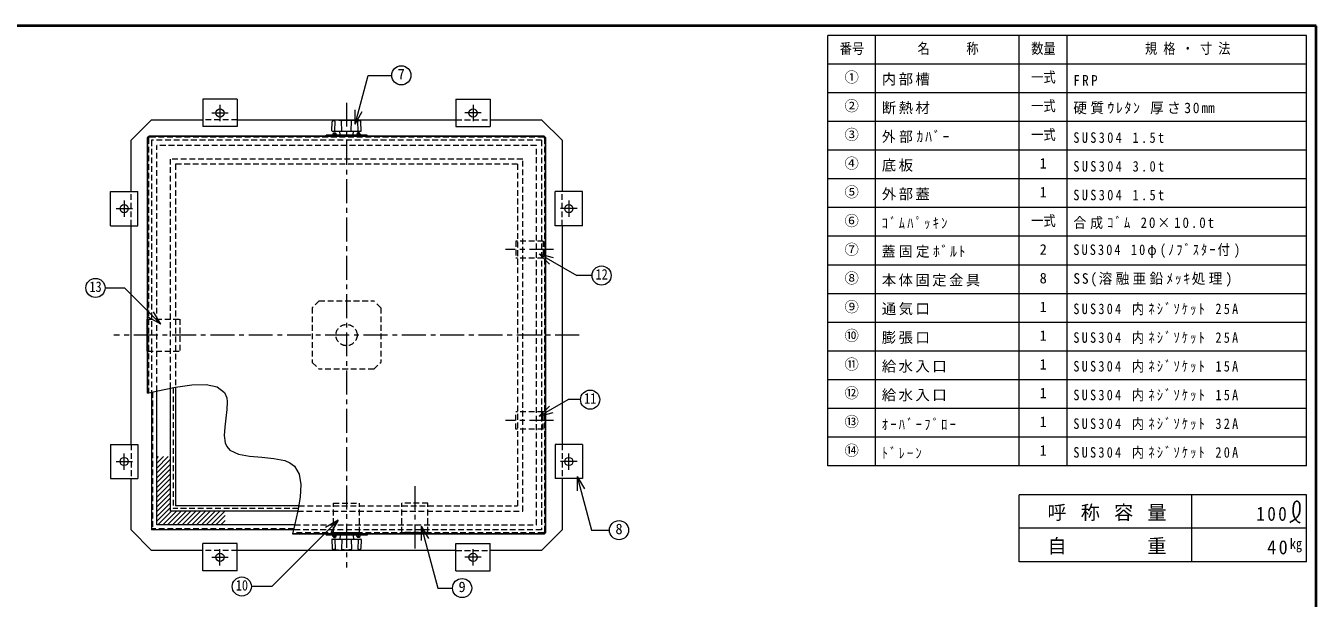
# Model space of a CAD drawing. Units: millimetres at full size, sheet at 1:7; details may follow other scales. Extents: x -1486 to 1349, y -951 to 1016.
# Drawn here: x -537 to 1349, y 179 to 1016 of the extents above; entities that cross this region are included whole.
import ezdxf
from ezdxf.enums import TextEntityAlignment as Align

# ---------------------------------------------------------------- set-up
doc = ezdxf.new("R2010")
doc.units = ezdxf.units.MM
doc.header["$LTSCALE"] = 7
doc.linetypes.add('CHAIN1', pattern=[8, 5, -1, 1, -1])
doc.linetypes.add('DASHED1', pattern=[1.8, 1.2, -0.6])
doc.layers.add('0-0', color=7, linetype='Continuous', lineweight=18)
doc.styles.add('ＭＳ ゴシック', font='')
doc.styles.get('ＭＳ ゴシック').set_extended_font_data('MS Gothic')

msp = doc.modelspace()

# ---------------------------------------------------------------- linework, layer by layer
at = {"layer": '0-0', "color": 1, "lineweight": 40}
for p, q in [((1349.039, 1016.339), (-1485.961, 1016.339)), ((1349.039, -950.661), (1349.039, 1016.339))]:
    msp.add_line(p, q, dxfattribs=at)
at = {"layer": '0-0', "color": 3}
for p, q in [((1335.039, 1002.339), (635.039, 1002.339)), ((705.039, 372.339), (705.039, 1002.339)), ((915.039, 372.339), (915.039, 1002.339)), ((985.039, 372.339), (985.039, 1002.339)), ((1335.039, 372.339), (1335.039, 1002.339)), ((1335.039, 960.339), (635.039, 960.339)), ((1335.039, 918.339), (635.039, 918.339)), ((1335.039, 876.339), (635.039, 876.339)), ((1335.039, 834.339), (635.039, 834.339)), ((1335.039, 792.339), (635.039, 792.339)), ((1335.039, 750.339), (635.039, 750.339)), ((1335.039, 708.339), (635.039, 708.339)), ((1335.039, 666.339), (635.039, 666.339)), ((1335.039, 624.339), (635.039, 624.339)), ((1335.039, 582.339), (635.039, 582.339)), ((1335.039, 540.339), (635.039, 540.339)), ((1335.039, 498.339), (635.039, 498.339)), ((1335.039, 456.339), (635.039, 456.339)), ((1335.039, 414.339), (635.039, 414.339)), ((1335.039, 330.339), (915.039, 330.339)), ((915.039, 232.339), (915.039, 330.339)), ((1167.039, 232.339), (1167.039, 330.339)), ((1335.039, 232.339), (1335.039, 330.339)), ((1335.039, 281.339), (915.039, 281.339)), ((1335.039, 232.339), (915.039, 232.339))]:
    msp.add_line(p, q, dxfattribs=at)
at = {"layer": '0-0'}
for p, q in [((-228.461, 908.839), (-228.461, 868.839)), ((91.539, 908.839), (91.539, 868.839)), ((-55.896, 872.602), (-55.896, 893.602)), ((-55.896, 872.602), (-45.396, 890.788)), ((-228.461, 868.839), (-278.461, 868.839)), ((-89.924, 862.855), (-89.5, 876.003)), ((-80.224, 878.325), (-87.606, 877.936)), ((-85.396, 862.339), (-84.911, 876.886)), ((-79.697, 878.339), (-57.224, 878.339)), ((-75.315, 862.339), (-75.8, 876.886)), ((-61.607, 862.339), (-61.122, 876.886)), ((-56.698, 878.325), (-49.315, 877.936)), ((-51.526, 862.339), (-52.011, 876.886)), ((-46.998, 862.855), (-47.422, 876.003)), ((91.539, 868.839), (141.539, 868.839)), ((-98.461, 854.839), (-98.461, 856.339)), ((-38.461, 856.339), (-98.461, 856.339)), ((-89.424, 862.339), (-47.498, 862.339)), ((-83.461, 858.339), (-88.461, 858.339)), ((-88.461, 858.339), (-88.461, 856.339)), ((-85.961, 858.339), (-85.961, 856.339)), ((-84.461, 858.339), (-84.461, 859.85)), ((-83.461, 858.339), (-83.461, 856.339)), ((-77.999, 856.798), (-78.461, 862.339)), ((-58.923, 856.798), (-58.461, 862.339)), ((-53.461, 858.339), (-48.461, 858.339)), ((-53.461, 858.339), (-53.461, 856.339)), ((-52.461, 858.339), (-52.461, 859.85)), ((-50.961, 858.339), (-50.961, 856.339)), ((-48.461, 858.339), (-48.461, 856.339)), ((-38.461, 854.839), (-38.461, 856.339)), ((-373.461, 723.839), (-373.461, 773.839)), ((236.539, 723.839), (236.539, 773.839)), ((-413.461, 723.839), (-373.461, 723.839)), ((276.539, 723.839), (236.539, 723.839)), ((213.221, 682.618), (233.505, 677.182)), ((213.221, 682.618), (228.07, 667.768)), ((213.221, 682.618), (268.084, 650.942)), ((290.402, 650.942), (268.084, 650.942)), ((-421.489, 632.843), (-393.204, 632.843)), ((-340.139, 579.777), (-393.204, 632.843)), ((-359.961, 540.339), (-359.961, 587.339)), ((-359.461, 587.339), (-359.961, 587.339)), ((-340.139, 579.777), (-358.326, 590.277)), ((-340.139, 579.777), (-350.639, 597.964)), ((-359.461, 540.339), (-359.961, 540.339)), ((-353.461, 480.179), (-353.461, 278.839)), ((-318.461, 487.515), (-318.461, 313.839)), ((213.221, 445.061), (255.336, 469.376)), ((213.221, 445.061), (228.07, 459.91)), ((273.615, 469.376), (255.336, 469.376)), ((213.221, 445.061), (233.505, 450.496)), ((-413.461, 403.839), (-373.461, 403.839)), ((-373.461, 403.839), (-373.461, 353.839)), ((236.539, 403.839), (236.539, 353.839)), ((276.539, 403.839), (236.539, 403.839)), ((268.844, 356.914), (279.344, 338.728)), ((268.844, 356.914), (268.844, 335.914)), ((-138.251, 313.839), (-318.461, 313.839)), ((-80.89, 292.839), (-177.708, 196.02)), ((-80.89, 292.839), (-99.076, 282.339)), ((-80.89, 292.839), (-91.39, 274.652)), ((40.736, 284.392), (40.736, 263.392)), ((40.736, 284.392), (51.236, 266.206)), ((-145.985, 278.839), (-353.461, 278.839)), ((-98.461, 272.839), (-98.461, 271.339)), ((-38.461, 271.339), (-98.461, 271.339)), ((-89.924, 264.823), (-89.5, 251.675)), ((-89.424, 265.339), (-47.498, 265.339)), ((-88.461, 269.339), (-88.461, 271.339)), ((-83.461, 269.339), (-88.461, 269.339)), ((-85.961, 269.339), (-85.961, 271.339)), ((-85.396, 265.339), (-84.911, 250.792)), ((-84.461, 269.339), (-84.461, 267.829)), ((-83.461, 269.339), (-83.461, 271.339)), ((-77.999, 270.881), (-78.461, 265.339)), ((-75.315, 265.339), (-75.8, 250.792)), ((-61.607, 265.339), (-61.122, 250.792)), ((-58.923, 270.881), (-58.461, 265.339)), ((-53.461, 269.339), (-53.461, 271.339)), ((-53.461, 269.339), (-48.461, 269.339)), ((-52.461, 269.339), (-52.461, 267.829)), ((-51.526, 265.339), (-52.011, 250.792)), ((-50.961, 269.339), (-50.961, 271.339)), ((-48.461, 269.339), (-48.461, 271.339)), ((-46.998, 264.823), (-47.422, 251.675)), ((-38.461, 272.839), (-38.461, 271.339)), ((-228.461, 258.839), (-278.461, 258.839)), ((-228.461, 218.839), (-228.461, 258.839)), ((-80.224, 249.353), (-87.606, 249.743)), ((-79.697, 249.339), (-57.224, 249.339)), ((-56.698, 249.353), (-49.315, 249.743)), ((91.539, 258.839), (141.539, 258.839)), ((91.539, 218.839), (91.539, 258.839)), ((-177.708, 196.02), (-207.562, 196.02))]:
    msp.add_line(p, q, dxfattribs=at)
at = {"layer": '0-0', "color": 4, "linetype": 'CHAIN1', "lineweight": 9}
for p, q in [((-265.461, 888.839), (-241.461, 888.839)), ((-253.461, 900.839), (-253.461, 876.839)), ((-68.461, 903.839), (-68.461, 223.839)), ((128.539, 888.839), (104.539, 888.839)), ((116.539, 900.839), (116.539, 876.839)), ((-393.461, 760.839), (-393.461, 736.839)), ((256.539, 760.839), (256.539, 736.839)), ((-405.461, 748.839), (-381.461, 748.839)), ((268.539, 748.839), (244.539, 748.839)), ((234.039, 688.839), (164.039, 688.839)), ((271.539, 563.839), (-408.461, 563.839)), ((234.039, 438.839), (164.039, 438.839)), ((-405.461, 378.839), (-381.461, 378.839)), ((-393.461, 366.839), (-393.461, 390.839)), ((268.539, 378.839), (244.539, 378.839)), ((256.539, 366.839), (256.539, 390.839)), ((31.539, 342.839), (31.539, 249.839)), ((-253.461, 226.839), (-253.461, 250.839)), ((116.539, 226.839), (116.539, 250.839)), ((-265.461, 238.839), (-241.461, 238.839)), ((128.539, 238.839), (104.539, 238.839))]:
    msp.add_line(p, q, dxfattribs=at)
at = {"layer": '0-0', "color": 4, "lineweight": 9}
for p, q in [((-353.461, 878.839), (-383.461, 848.839)), ((-353.461, 878.839), (-278.461, 878.839)), ((-228.461, 878.839), (91.539, 878.839)), ((141.539, 878.839), (216.539, 878.839)), ((216.539, 878.839), (246.539, 848.839)), ((-383.461, 773.839), (-383.461, 848.839)), ((246.539, 848.839), (246.539, 773.839)), ((-383.461, 403.839), (-383.461, 723.839)), ((246.539, 723.839), (246.539, 403.839)), ((-345.961, 286.339), (-345.961, 481.853)), ((-325.961, 306.339), (-325.961, 485.98)), ((-345.961, 369.386), (-329.007, 386.339)), ((-345.961, 376.457), (-336.078, 386.339)), ((-345.961, 383.528), (-343.149, 386.339)), ((-345.961, 362.315), (-325.961, 382.315)), ((-345.961, 355.244), (-325.961, 375.244)), ((-345.961, 348.173), (-325.961, 368.173)), ((-345.961, 341.101), (-325.961, 361.101)), ((-383.461, 278.839), (-383.461, 353.839)), ((-345.961, 334.03), (-325.961, 354.03)), ((-345.961, 326.959), (-325.961, 346.959)), ((-345.961, 319.888), (-325.961, 339.888)), ((246.539, 353.839), (246.539, 278.839)), ((-345.961, 312.817), (-325.961, 332.817)), ((-345.961, 305.746), (-325.961, 325.746)), ((-345.961, 298.675), (-325.961, 318.675)), ((-345.961, 291.604), (-325.961, 311.604)), ((-344.154, 286.339), (-324.154, 306.339)), ((-337.083, 286.339), (-317.083, 306.339)), ((-330.012, 286.339), (-310.012, 306.339)), ((-139.538, 306.339), (-325.961, 306.339)), ((-322.941, 286.339), (-302.941, 306.339)), ((-315.87, 286.339), (-295.87, 306.339)), ((-308.799, 286.339), (-288.799, 306.339)), ((-301.728, 286.339), (-281.728, 306.339)), ((-294.657, 286.339), (-274.657, 306.339)), ((-287.586, 286.339), (-267.586, 306.339)), ((-280.515, 286.339), (-260.515, 306.339)), ((-273.444, 286.339), (-253.444, 306.339)), ((-266.373, 286.339), (-246.373, 306.339)), ((-144.128, 286.339), (-345.961, 286.339)), ((-259.302, 286.339), (-245.961, 299.68)), ((-252.231, 286.339), (-245.961, 292.609)), ((-383.461, 278.839), (-353.461, 248.839)), ((246.539, 278.839), (216.539, 248.839)), ((-278.461, 248.839), (-353.461, 248.839)), ((91.539, 248.839), (-228.461, 248.839)), ((216.539, 248.839), (141.539, 248.839))]:
    msp.add_line(p, q, dxfattribs=at)
at = {"layer": '0-0', "color": 4, "linetype": 'DASHED1', "lineweight": 9}
for p, q in [((-228.461, 878.839), (-278.461, 878.839)), ((91.539, 878.839), (141.539, 878.839)), ((209.039, 841.339), (-345.961, 841.339)), ((-345.961, 481.853), (-345.961, 841.339)), ((209.039, 286.339), (209.039, 841.339)), ((189.039, 821.339), (-325.961, 821.339)), ((-325.961, 485.98), (-325.961, 821.339)), ((189.039, 306.339), (189.039, 821.339)), ((-383.461, 723.839), (-383.461, 773.839)), ((246.539, 723.839), (246.539, 773.839)), ((219.039, 701.339), (219.039, 676.339)), ((219.039, 676.339), (179.039, 676.339)), ((-108.461, 613.839), (-118.461, 603.839)), ((-118.461, 603.839), (-118.461, 523.839)), ((-108.461, 613.839), (-28.461, 613.839)), ((-18.461, 603.839), (-28.461, 613.839)), ((-18.461, 603.839), (-18.461, 523.839)), ((-359.461, 587.339), (-311.961, 587.339)), ((-311.961, 587.339), (-311.961, 540.339)), ((-359.461, 540.339), (-311.961, 540.339)), ((-118.461, 523.839), (-108.461, 513.839)), ((-28.461, 513.839), (-108.461, 513.839)), ((-28.461, 513.839), (-18.461, 523.839)), ((219.039, 451.339), (179.039, 451.339)), ((219.039, 426.339), (219.039, 451.339)), ((-383.461, 403.839), (-383.461, 353.839)), ((246.539, 403.839), (246.539, 353.839)), ((-139.538, 306.339), (189.039, 306.339)), ((-87.461, 317.839), (-49.461, 317.839)), ((-87.461, 274.839), (-87.461, 317.839)), ((-49.461, 274.839), (-49.461, 317.839)), ((12.539, 274.839), (12.539, 317.839)), ((-144.128, 286.339), (209.039, 286.339)), ((-87.461, 274.839), (-49.461, 274.839)), ((50.539, 274.839), (12.539, 274.839)), ((-228.461, 248.839), (-278.461, 248.839)), ((91.539, 248.839), (141.539, 248.839))]:
    msp.add_line(p, q, dxfattribs=at)
at = {"layer": '0-0', "color": 5, "lineweight": 25}
for p, q in [((-359.461, 851.839), (-359.461, 478.839)), ((-356.461, 854.839), (219.539, 854.839)), ((222.539, 851.839), (222.539, 275.839)), ((219.539, 272.839), (-147.485, 272.839))]:
    msp.add_line(p, q, dxfattribs=at)
at = {"layer": '0-0', "linetype": 'DASHED1'}
for p, q in [((-357.961, 851.839), (-357.961, 479.174)), ((219.539, 853.339), (-356.461, 853.339)), ((221.039, 851.839), (221.039, 275.839)), ((216.539, 848.839), (-353.461, 848.839)), ((-353.461, 848.839), (-353.461, 480.179)), ((216.539, 848.839), (216.539, 278.839)), ((181.539, 813.839), (-318.461, 813.839)), ((-318.461, 813.839), (-318.461, 487.515)), ((181.539, 813.839), (181.539, 313.839)), ((-351.961, 480.513), (-351.961, 280.339)), ((-321.961, 486.799), (-321.961, 310.339)), ((-138.838, 310.339), (-321.961, 310.339)), ((-138.251, 313.839), (181.539, 313.839)), ((-145.61, 280.339), (-351.961, 280.339)), ((219.539, 274.339), (-147.11, 274.339)), ((216.539, 278.839), (-145.985, 278.839))]:
    msp.add_line(p, q, dxfattribs=at)
at = {"layer": '0-0', "color": 3}
msp.add_lwpolyline([(1335.039, 372.339), (635.039, 372.339), (635.039, 1002.339)], dxfattribs=at)
at = {"layer": '0-0'}
for points in [[(-55.896, 872.602), (-36.804, 943.855), (-2.412, 943.855)], [(-228.461, 908.839), (-278.461, 908.839), (-278.461, 868.839)], [(91.539, 908.839), (141.539, 908.839), (141.539, 868.839)], [(-87.461, 858.339), (-87.461, 859.85), (-84.461, 859.85)], [(-49.461, 858.339), (-49.461, 859.85), (-52.461, 859.85)], [(-413.461, 723.839), (-413.461, 773.839), (-373.461, 773.839)], [(276.539, 723.839), (276.539, 773.839), (236.539, 773.839)], [(-359.461, 478.839), (-344.101, 482.268), (-318.315, 487.545), (-294.466, 491.061), (-273.78, 491.701), (-257.482, 488.351), (-246.798, 479.897), (-243.657, 472.215), (-242.927, 466.394), (-243.318, 454.822), (-244.873, 442.089), (-246.522, 429.105), (-247.194, 416.779), (-245.817, 406.021), (-243.657, 400.859), (-238.903, 395.44), (-226.487, 389.487), (-210.36, 386.515), (-192.418, 384.999), (-174.559, 383.416), (-158.679, 380.243), (-151.122, 377.073), (-144.685, 372.157), (-137.722, 360.356), (-135.168, 345.013), (-136.059, 326.902), (-139.433, 306.795), (-144.328, 285.465), (-147.485, 272.839)], [(-413.461, 403.839), (-413.461, 353.839), (-373.461, 353.839)], [(276.539, 403.839), (276.539, 353.839), (236.539, 353.839)], [(268.844, 356.914), (289.869, 278.449), (315.874, 278.449)], [(40.736, 284.392), (65.034, 193.707), (86.481, 193.707)], [(-87.461, 269.339), (-87.461, 267.829), (-84.461, 267.829)], [(-49.461, 269.339), (-49.461, 267.829), (-52.461, 267.829)], [(-228.461, 218.839), (-278.461, 218.839), (-278.461, 258.839)], [(91.539, 218.839), (141.539, 218.839), (141.539, 258.839)]]:
    msp.add_lwpolyline(points, dxfattribs=at)
at = {"layer": '0-0', "color": 4, "linetype": 'DASHED1', "lineweight": 9}
for points in [[(219.039, 701.339), (179.039, 701.339), (179.039, 676.339)], [(219.039, 426.339), (179.039, 426.339), (179.039, 451.339)], [(50.539, 274.839), (50.539, 317.839), (12.539, 317.839)]]:
    msp.add_lwpolyline(points, dxfattribs=at)
at = {"layer": '0-0', "color": 5, "lineweight": 25}
for points in [[(1322.09, 320.533), (1321.559, 320.782), (1321.011, 320.921), (1320.689, 320.943), (1320.424, 320.926), (1319.969, 320.827), (1319.523, 320.651), (1319.092, 320.411), (1318.684, 320.118), (1318.303, 319.785), (1318.097, 319.578), (1317.812, 319.255), (1317.382, 318.666), (1317.024, 318.042), (1316.728, 317.389), (1316.485, 316.714), (1316.286, 316.026), (1316.187, 315.622), (1316.078, 315.115), (1315.922, 314.237), (1315.799, 313.354), (1315.702, 312.467), (1315.621, 311.577), (1315.547, 310.684), (1315.505, 310.165), (1315.453, 309.547), (1315.364, 308.479), (1315.291, 307.412), (1315.246, 306.347), (1315.245, 305.284), (1315.303, 304.227), (1315.368, 303.617), (1315.447, 303.088), (1315.627, 302.181), (1315.859, 301.282), (1316.134, 300.394), (1316.448, 299.517), (1316.793, 298.654), (1317.006, 298.16), (1317.165, 297.803)], [(1310.457, 289.701), (1311.269, 290.169), (1312.665, 290.983), (1314.049, 291.816), (1315.412, 292.683), (1316.747, 293.594), (1318.045, 294.564), (1318.779, 295.158), (1319.318, 295.621), (1320.219, 296.453), (1321.072, 297.332), (1321.867, 298.26), (1322.589, 299.238), (1323.227, 300.267), (1323.554, 300.888), (1323.789, 301.394), (1324.144, 302.291), (1324.439, 303.212), (1324.678, 304.152), (1324.863, 305.104), (1324.998, 306.062), (1325.055, 306.618), (1325.098, 307.194), (1325.14, 308.184), (1325.149, 309.175), (1325.135, 310.168), (1325.106, 311.166), (1325.072, 312.17), (1325.055, 312.757), (1325.038, 313.374), (1324.998, 314.441), (1324.913, 315.499), (1324.746, 316.537), (1324.463, 317.542), (1324.027, 318.502), (1323.69, 319.033), (1323.475, 319.317), (1323.058, 319.78), (1322.592, 320.192), (1322.09, 320.533)], [(1317.165, 297.803), (1317.448, 297.195), (1317.744, 296.593), (1318.053, 295.997), (1318.376, 295.405), (1318.713, 294.817), (1318.915, 294.476), (1319.158, 294.08), (1319.596, 293.406), (1320.064, 292.754), (1320.565, 292.137), (1321.106, 291.566), (1321.691, 291.056), (1322.053, 290.793), (1322.364, 290.596), (1322.923, 290.294), (1323.51, 290.032), (1324.117, 289.802), (1324.738, 289.595), (1325.369, 289.401), (1325.737, 289.292)]]:
    msp.add_lwpolyline(points, dxfattribs=at)
at = {"layer": '0-0'}
for centre, radius in [((11.588, 943.855), 14), ((-253.461, 888.839), 6), ((116.539, 888.839), 6), ((-393.461, 748.839), 6), ((256.539, 748.839), 6), ((304.402, 650.942), 14), ((-435.489, 632.843), 14), ((287.615, 469.376), 14), ((-393.461, 378.839), 6), ((256.539, 378.839), 6), ((329.874, 278.449), 14), ((-253.461, 238.839), 6), ((116.539, 238.839), 6), ((-221.562, 196.02), 14), ((100.481, 193.707), 14)]:
    msp.add_circle(centre, radius, dxfattribs=at)
at = {"layer": '0-0', "color": 4, "linetype": 'DASHED1', "lineweight": 9}
msp.add_circle((-68.461, 563.839), 15.5, dxfattribs=at)
at = {"layer": '0-0'}
for centre, radius, start, end in [((-87.501, 875.939), 2, 93.01913, 178.15415), ((-87.966, 875.27), 2.072, 93.02757, 128.73305), ((-87.886, 867.382), 9.959, 72.62002, 91.09064), ((-79.697, 868.339), 10, 90, 93.01913), ((-75.3, 876.903), 0.5, 97.29873, 181.90915), ((-68.461, 823.503), 54.337, 82.70127, 97.29873), ((-61.621, 876.903), 0.5, 358.09085, 82.70127), ((-57.224, 868.339), 10, 86.98087, 90), ((-49.036, 867.382), 9.959, 88.90936, 107.37998), ((-49.421, 875.939), 2, 1.84585, 86.98087), ((-48.956, 875.27), 2.072, 51.26695, 86.97243), ((-89.424, 862.839), 0.5, 178.15415, 270), ((-77.501, 856.839), 0.5, 184.76364, 270), ((-59.421, 856.839), 0.5, 270, 355.23636), ((-47.498, 862.839), 0.5, 270, 1.84585), ((-89.424, 264.839), 0.5, 90, 181.84585), ((-77.501, 270.839), 0.5, 90, 175.23636), ((-59.421, 270.839), 0.5, 4.76364, 90), ((-47.498, 264.839), 0.5, 358.15415, 90), ((-87.501, 251.74), 2, 181.84585, 266.98087), ((-87.966, 252.409), 2.072, 231.26695, 266.97243), ((-87.886, 260.297), 9.959, 268.90936, 287.37998), ((-79.697, 259.339), 10, 266.98087, 270), ((-75.3, 250.776), 0.5, 178.09085, 262.70127), ((-68.461, 304.176), 54.337, 262.70127, 277.29873), ((-61.621, 250.776), 0.5, 277.29873, 1.90915), ((-57.224, 259.339), 10, 270, 273.01913), ((-49.036, 260.297), 9.959, 252.62002, 271.09064), ((-49.421, 251.74), 2, 273.01913, 358.15415), ((-48.956, 252.409), 2.072, 273.02757, 308.73305)]:
    msp.add_arc(centre, radius, start, end, dxfattribs=at)
at = {"layer": '0-0', "color": 5, "lineweight": 25}
for centre, start, end in [((-356.461, 851.839), 90, 180), ((219.539, 851.839), 0, 90), ((219.539, 275.839), 270, 0)]:
    msp.add_arc(centre, 3, start, end, dxfattribs=at)
at = {"layer": '0-0', "linetype": 'DASHED1'}
for centre, start, end in [((-356.461, 851.839), 90, 180), ((219.539, 851.839), 0, 90), ((219.539, 275.839), 270, 0)]:
    msp.add_arc(centre, 1.5, start, end, dxfattribs=at)

# ---------------------------------------------------------------- texts
at = {"layer": '0-0', "style": 'ＭＳ ゴシック', "width": 0.85}
for s, p in [('番号', (652.539, 970.839)), ('名\u3000\u3000\u3000称', (766.289, 970.839)), ('数量', (932.539, 970.839)), ('規 格 ・ 寸 法', (1098.789, 970.839)), ('一式', (932.539, 928.839)), ('一式', (932.539, 886.839)), ('一式', (932.539, 844.839)), ('一式', (932.539, 718.839)), ('12', (295.652, 640.442)), ('13', (-444.239, 622.343)), ('11', (278.865, 458.876)), ('kg', (1310.539, 246.339)), ('10', (-230.312, 185.52))]:
    msp.add_text(s, height=15.4, dxfattribs=at).set_placement(p, align=Align.BOTTOM_LEFT)
at = {"layer": '0-0', "style": 'ＭＳ ゴシック'}
for s, p in [('7', (6.338, 933.355)), ('①', (659.539, 928.839)), ('②', (659.539, 886.839)), ('③', (659.539, 844.839)), ('④', (659.539, 802.839)), ('1', (944.789, 802.839)), ('⑤', (659.539, 760.839)), ('1', (944.789, 760.839)), ('⑥', (659.539, 718.839)), ('⑦', (659.539, 676.839)), ('2', (944.789, 676.839)), ('⑧', (659.539, 634.839)), ('8', (944.789, 634.839)), ('⑨', (659.539, 592.839)), ('1', (944.789, 592.839)), ('⑩', (659.539, 550.839)), ('1', (944.789, 550.839)), ('⑪', (659.539, 508.839)), ('1', (944.789, 508.839)), ('⑫', (659.539, 466.839)), ('1', (944.789, 466.839)), ('⑬', (659.539, 424.839)), ('1', (944.789, 424.839)), ('⑭', (659.539, 382.839)), ('1', (944.789, 382.839)), ('8', (324.624, 267.949)), ('9', (95.231, 183.207))]:
    msp.add_text(s, height=15.4, dxfattribs=at).set_placement(p, align=Align.BOTTOM_LEFT)
at = {"layer": '0-0', "attachment_point": 7, "style": 'ＭＳ ゴシック'}
for s, insert, char_height in [('\\T1.17;内部槽', (714.039, 928.839), 15.4), ('\\T1.38;\\W0.9;FRP', (994.039, 928.839), 15.4), ('\\T1.17;断熱材', (714.039, 886.839), 15.4), ('\\T1.25;\\W0.95;硬質ｳﾚﾀﾝ\\~厚さ30㎜', (994.039, 886.839), 15.4), ('\\T1.27;\\W0.95;外部ｶﾊﾞｰ', (714.039, 844.839), 15.4), ('\\T1.39;\\W0.85;SUS304\\~1.5t', (994.039, 844.839), 15.4), ('\\T1.17;底板', (714.039, 802.839), 15.4), ('\\T1.39;\\W0.85;SUS304\\~3.0t', (994.039, 802.839), 15.4), ('\\T1.17;外部蓋', (714.039, 760.839), 15.4), ('\\T1.39;\\W0.85;SUS304\\~1.5t', (994.039, 760.839), 15.4), ('\\T1.39;\\W0.85;ｺﾞﾑﾊﾟｯｷﾝ', (714.039, 718.839), 15.4), ('\\T1.3;\\W0.9;合成ｺﾞﾑ\\~20×10.0t', (994.039, 718.839), 15.4), ('\\T1.35;\\W0.85;SUS304\\~10φ(ﾉﾌﾞｽﾀｰ付)', (994.039, 676.839), 15.4), ('\\T1.25;\\W0.95;蓋固定ﾎﾞﾙﾄ', (714.039, 676.839), 15.4), ('\\T1.17;本体固定金具', (714.039, 634.839), 15.4), ('\\T1.24;\\W0.95;SS(溶融亜鉛ﾒｯｷ処理)', (994.039, 634.839), 15.4), ('\\T1.17;通気口', (714.039, 592.839), 15.4), ('\\T1.37;\\W0.85;SUS304\\~内ﾈｼﾞｿｹｯﾄ\\~25A', (994.039, 592.839), 15.4), ('\\T1.17;膨張口', (714.039, 550.839), 15.4), ('\\T1.37;\\W0.85;SUS304\\~内ﾈｼﾞｿｹｯﾄ\\~25A', (994.039, 550.839), 15.4), ('\\T1.17;給水入口', (714.039, 508.839), 15.4), ('\\T1.37;\\W0.85;SUS304\\~内ﾈｼﾞｿｹｯﾄ\\~15A', (994.039, 508.839), 15.4), ('\\T1.17;給水入口', (714.039, 466.839), 15.4), ('\\T1.37;\\W0.85;SUS304\\~内ﾈｼﾞｿｹｯﾄ\\~15A', (994.039, 466.839), 15.4), ('\\T1.39;\\W0.85;ｵｰﾊﾞｰﾌﾞﾛｰ', (714.039, 424.839), 15.4), ('\\T1.37;\\W0.85;SUS304\\~内ﾈｼﾞｿｹｯﾄ\\~32A', (994.039, 424.839), 15.4), ('\\T1.38;\\W0.85;ﾄﾞﾚｰﾝ', (714.039, 382.839), 15.4), ('\\T1.37;\\W0.85;SUS304\\~内ﾈｼﾞｿｹｯﾄ\\~20A', (994.039, 382.839), 15.4), ('\\T1.16;呼\\~称\\~容\\~量', (956.164, 291.839), 20.53), ('\\T1.27;\\W0.9;100', (1261.539, 291.839), 20.53), ('\\T1.16;自\\~\\~\\~\u3000\u3000重', (956.164, 242.839), 20.53), ('\\T1.27;\\W0.95;40', (1277.289, 242.839), 20.53)]:
    msp.add_mtext(s, dxfattribs=dict(at, insert=insert, char_height=char_height))

doc.saveas('drawing.dxf')
